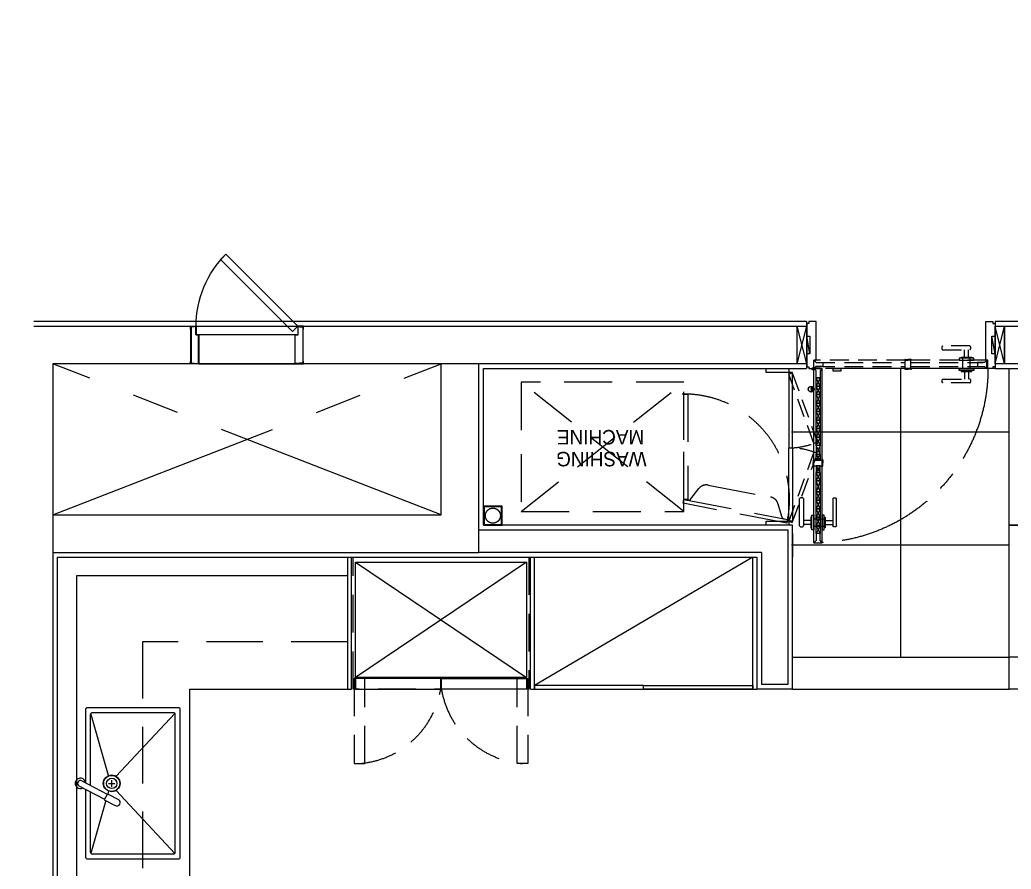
# Model space of a CAD drawing. Header units: millimetres. Extents: x 10000 to 302800, y 6800 to 229018.
# Drawn here: x 194103 to 199363, y 138457 to 142962 of the extents above; entities that cross this region are included whole.
import ezdxf

# ---------------------------------------------------------------- set-up
doc = ezdxf.new("R2010")
doc.units = ezdxf.units.MM
doc.header["$LTSCALE"] = 400
doc.header["$MEASUREMENT"] = 0
for name, pattern in [('X-ROOM TYPE-SR-1.3+1.7Bay$0$CENTER', [2, 1.25, -0.25, 0.25, -0.25]), ('X-ROOM TYPE-SR-1.3+1.7Bay$0$HIDDEN', [0.375, 0.25, -0.125]), ('X-ROOM TYPE-SR-1.3+1.7Bay$0$PHANTOM2', [1.25, 0.625, -0.125, 0.125, -0.125, 0.125, -0.125]), ('X-ROOM TYPE-SR-1.3+1.7Bay$0$X-ROOM TYPE-HOTEL-DS-1$0$DASHED', [3, 2, -1]), ('X-ROOM TYPE-SR-1.3+1.7Bay$0$X-ROOM TYPE-SR-2bay_1$0$X-ROOM TYPE-SR-1.3+1.7Bay$0$HIDDEN2', [4.7625, 3.175, -1.5875]), ('X-ROOM TYPE-SR-1.3+1.7Bay$0$X-ROOM TYPE-SR-2bay_1$0$X-ROOM TYPE-SR-3Bay$0$HIDDEN2', [4.7625, 3.175, -1.5875])]:
    doc.linetypes.add(name, pattern=pattern)
doc.layers.get('0').update_dxf_attribs({"linetype": 'CONTINUOUS'})
for name, color, linetype in [('A-DIM1', 7, 'CONTINUOUS'), ('X-EXT_8F$0$A-254', 254, 'CONTINUOUS'), ('X-INT-HOTEL-8F$0$A-DOOR', 4, 'CONTINUOUS'), ('X-ROOM TYPE-SR-1.3+1.7Bay$0$.WA_Built-in_Lower', 252, 'CONTINUOUS'), ('X-ROOM TYPE-SR-1.3+1.7Bay$0$.WA_Door', 252, 'CONTINUOUS'), ('X-ROOM TYPE-SR-1.3+1.7Bay$0$.WA_Door Swing', 252, 'CONTINUOUS'), ('X-ROOM TYPE-SR-1.3+1.7Bay$0$.WA_Door-closed', 252, 'CONTINUOUS'), ('X-ROOM TYPE-SR-1.3+1.7Bay$0$.WA_Floor-Fin', 252, 'CONTINUOUS'), ('X-ROOM TYPE-SR-1.3+1.7Bay$0$.WA_Sani-Fix', 252, 'CONTINUOUS'), ('X-ROOM TYPE-SR-1.3+1.7Bay$0$.WA_SANIDRAIN', 252, 'CONTINUOUS'), ('X-ROOM TYPE-SR-1.3+1.7Bay$0$.WA_Wall', 252, 'CONTINUOUS'), ('X-ROOM TYPE-SR-1.3+1.7Bay$0$.WA_Wall-Fin', 252, 'CONTINUOUS'), ('X-ROOM TYPE-SR-1.3+1.7Bay$0$.WA_Wall-Finish', 252, 'CONTINUOUS'), ('X-ROOM TYPE-SR-1.3+1.7Bay$0$A-OPEN2', 252, 'X-ROOM TYPE-SR-1.3+1.7Bay$0$X-ROOM TYPE-HOTEL-DS-1$0$DASHED'), ('X-ROOM TYPE-SR-1.3+1.7Bay$0$A-WALD', 7, 'CONTINUOUS'), ('X-ROOM TYPE-SR-1.3+1.7Bay$0$WA_Door_Frame', 252, 'CONTINUOUS'), ('X-ROOM TYPE-SR-1.3+1.7Bay$0$WA_DoorHatch', 252, 'CONTINUOUS'), ('X-ROOM TYPE-SR-1.3+1.7Bay$0$WDHAT', 252, 'CONTINUOUS'), ('X-ROOM TYPE-SR-1.3+1.7Bay$0$X-ROOM TYPE-SR-1.3+1.7Bay$0$.WA_Furn', 252, 'CONTINUOUS'), ('X-ROOM TYPE-SR-1.3+1.7Bay$0$X-ROOM TYPE-SR-2bay_1$0$0-RefEdit0', 252, 'CONTINUOUS'), ('X-ROOM TYPE-SR-3Bay_8F 확장형$0$A-WALD', 7, 'CONTINUOUS')]:
    doc.layers.add(name, color=color, linetype=linetype)
doc.styles.add('X-ROOM TYPE-SR-1.3+1.7Bay$0$X-ROOM TYPE-SR-2bay_1$0$X-ROOM TYPE-SR-1.3+1.7Bay$0$HY울릉도L', font='')
doc.styles.get('X-ROOM TYPE-SR-1.3+1.7Bay$0$X-ROOM TYPE-SR-2bay_1$0$X-ROOM TYPE-SR-1.3+1.7Bay$0$HY울릉도L').set_extended_font_data('HYGothic-Extra')

# ---------------------------------------------------------------- blocks, each defined once
blk = doc.blocks.new('X-EXT_8F')
at = {"layer": 'X-EXT_8F$0$A-254'}
h = blk.add_hatch(dxfattribs=at)
h.set_pattern_fill('LINE', color=252, scale=100, angle=90)
h.set_pattern_definition([(90, (0, 0), (-317.5, 2e-14), [])])
edge = h.paths.add_edge_path()
edge.add_line((214444.8, 68021.2), (188877.6, 70521.2))
edge.add_line((188877.6, 70521.2), (174255.5, 70521.2))
edge.add_arc((174255.5, 68371.2), 2150, 90, 167)
edge.add_line((172160.6, 68854.9), (172053.9, 68392.8))
edge.add_arc((174148.8, 67909.2), 2150, 167, 180)
edge.add_line((171998.8, 67909.2), (171998.8, 38021.2))
edge.add_arc((174148.8, 38021.2), 2150, 180, 270)
edge.add_line((174148.8, 35871.2), (195098.8, 35871.2))
edge.add_line((195098.8, 35871.2), (195098.8, 36521.2))
edge.add_line((195098.8, 36521.2), (174648.8, 36521.2))
edge.add_arc((174648.8, 38021.2), 1500, 180, 270, ccw=False)
edge.add_line((173148.8, 38021.2), (173148.8, 67371.2))
edge.add_arc((174648.8, 67371.2), 1500, 90, 180, ccw=False)
edge.add_line((174648.8, 68871.2), (187974.8, 68871.2))
edge.add_line((187974.8, 68871.2), (202089.9, 68021.2))
edge.add_line((202089.9, 68021.2), (214444.8, 68021.2))
blk = doc.blocks.new('X-ROOM TYPE-SR-1.3+1.7Bay$0$REF-604L')
at = {"layer": 'X-ROOM TYPE-SR-1.3+1.7Bay$0$.WA_Built-in_Lower', "ltscale": 2}
for p, q in [((-454, 27), (454, 638)), ((454, 27), (-454, 638))]:
    blk.add_line(p, q, dxfattribs=at)
at = {"layer": 'X-ROOM TYPE-SR-1.3+1.7Bay$0$.WA_Built-in_Lower', "linetype": 'X-ROOM TYPE-SR-1.3+1.7Bay$0$HIDDEN', "ltscale": 2}
for points in [[(-461, 643), (-461, 1095), (-404, 1095), (-404, 643)], [(461, 643), (461, 1095), (404, 1095), (404, 643)], [(-466, 700), (466, 700), (466, 0), (-466, 0)]]:
    blk.add_lwpolyline(points, close=True, dxfattribs=at)
at = {"layer": 'X-ROOM TYPE-SR-1.3+1.7Bay$0$.WA_Built-in_Lower'}
for points in [[(-454, 700), (-2, 700), (-2, 643), (-454, 643)], [(2, 643), (454, 643), (454, 700), (2, 700)], [(-454, 638), (454, 638), (454, 27), (-454, 27)]]:
    blk.add_lwpolyline(points, close=True, dxfattribs=at)
at = {"layer": 'X-ROOM TYPE-SR-1.3+1.7Bay$0$.WA_Built-in_Lower', "linetype": 'X-ROOM TYPE-SR-1.3+1.7Bay$0$HIDDEN', "ltscale": 2}
for centre, start, end in [((-470.1, 621.9), 9.4732, 85.4517), ((470.1, 621.9), 94.5483, 170.5268)]:
    blk.add_arc(centre, 474.6, start, end, dxfattribs=at)
blk = doc.blocks.new('X-ROOM TYPE-SR-1.3+1.7Bay$0$X-ROOM TYPE-SR-2bay_1$0$WASHING MACHINE')
at = {"layer": 'X-ROOM TYPE-SR-1.3+1.7Bay$0$X-ROOM TYPE-SR-2bay_1$0$0-RefEdit0', "color": 8, "linetype": 'X-ROOM TYPE-SR-1.3+1.7Bay$0$X-ROOM TYPE-SR-2bay_1$0$X-ROOM TYPE-SR-1.3+1.7Bay$0$HIDDEN2', "ltscale": 0.2}
for p, q in [((0, 343), (-864, -343)), ((-864, 343), (0, -343))]:
    blk.add_line(p, q, dxfattribs=at)
for points in [[(-1414, 385.5), (-1410.2, 405.2), (-860.2, 299.6), (-864, 280), (-1414, 385.5)], [(-864, -280), (-884, -280), (-884, 280), (-864, 280), (-864, -280)]]:
    blk.add_lwpolyline(points, dxfattribs=at)
blk.add_lwpolyline([(-864, 280), (-881.3, 283.3, 0.284079), (-901, 275.8), (-942.6, 221.4, -0.284079), (-991.8, 202.7), (-1323.9, 266.4, -0.284079), (-1362.6, 302), (-1381.2, 368, 0.284079), (-1396.6, 382.2), (-1414, 385.5)], format="xyb", dxfattribs=at)
blk.add_lwpolyline([(-864, 343), (-864, -343), (0, -343), (0, 343)], close=True, dxfattribs=at)
blk.add_arc((-864, 280), 560, 167.093, 279.1397, dxfattribs=at)
at = {"layer": 'X-ROOM TYPE-SR-1.3+1.7Bay$0$X-ROOM TYPE-SR-2bay_1$0$0-RefEdit0', "color": 8, "linetype": 'X-ROOM TYPE-SR-1.3+1.7Bay$0$X-ROOM TYPE-SR-2bay_1$0$X-ROOM TYPE-SR-1.3+1.7Bay$0$HIDDEN2', "ltscale": 0.2, "style": 'X-ROOM TYPE-SR-1.3+1.7Bay$0$X-ROOM TYPE-SR-2bay_1$0$X-ROOM TYPE-SR-1.3+1.7Bay$0$HY울릉도L'}
for s, p in [('WASHING', (-665.6, 26.5)), ('MACHINE', (-653.2, -89.5))]:
    blk.add_text(s, height=76.8, dxfattribs=at).set_placement(p)
blk = doc.blocks.new('X-ROOM TYPE-SR-1.3+1.7Bay$0$X-ROOM TYPE-SR-1.3+1.7Bay$0$X-ROOM TYPE-SR-1.3+1.7Bay$0$A$Ca76cda80')
at = {"layer": 'X-ROOM TYPE-SR-1.3+1.7Bay$0$.WA_Sani-Fix'}
for p, q in [((0, 795), (0, 5)), ((495, 800), (5, 800)), ((500, 795), (500, 431.9)), ((25, 765), (25, 757)), ((25, 765), (25, 35)), ((27.3, 771.4), (338.6, 437.4)), ((35, 775), (465, 775)), ((393.5, 491.4), (473.3, 770.6)), ((475, 765), (475, 445.1)), ((385, 455.2), (326.6, 485.9)), ((401.8, 487), (343.4, 517.7)), ((385, 455.2), (401.8, 487)), ((536.4, 412.8), (400.4, 484.3)), ((379.2, 441.3), (383.4, 456)), ((520.6, 387.2), (386.4, 457.8)), ((380.1, 400), (345.1, 400)), ((362.6, 417.5), (362.6, 382.5)), ((475, 411.2), (475, 35)), ((500, 398.1), (500, 5)), ((27.3, 28.6), (338.6, 362.6)), ((379.2, 358.7), (473.3, 29.4)), ((35, 25), (465, 25)), ((5, 0), (495, 0))]:
    blk.add_line(p, q, dxfattribs=at)
for radius in [44.5, 42.5, 27.5]:
    blk.add_circle((362.6, 400), radius, dxfattribs=at)
for centre, radius, start, end in [((5, 795), 5, 90, 180), ((495, 795), 5, 0, 90), ((35, 765), 10, 90, 180), ((465, 765), 10, 0, 90), ((335, 501.8), 18, 62.2454, 242.2454), ((528.5, 400), 27.5, 185.2137, 119.277), ((528.5, 400), 15, 238.3208, 58.3208), ((5, 5), 5, 180, 270), ((35, 35), 10, 180, 270), ((465, 35), 10, 270, 0), ((495, 5), 5, 270, 0)]:
    blk.add_arc(centre, radius, start, end, dxfattribs=at)
blk = doc.blocks.new('X-ROOM TYPE-SR-1.3+1.7Bay$0$A$C025413A3')
at = {"layer": 'X-ROOM TYPE-SR-1.3+1.7Bay$0$.WA_SANIDRAIN', "color": 8, "linetype": 'X-ROOM TYPE-SR-1.3+1.7Bay$0$HIDDEN', "ltscale": 100, "elevation": 0}
for points in [[(0, 0), (100, 0), (100, 100), (0, 100)], [(3.8, 3.8), (96.2, 3.8), (96.2, 96.1), (3.8, 96.1)]]:
    blk.add_lwpolyline(points, close=True, dxfattribs=at)
at = {"layer": 'X-ROOM TYPE-SR-1.3+1.7Bay$0$.WA_SANIDRAIN', "color": 8, "linetype": 'X-ROOM TYPE-SR-1.3+1.7Bay$0$HIDDEN', "ltscale": 100}
blk.add_circle((49.9, 50, 0), 39.9, dxfattribs=at)
blk = doc.blocks.new('X-ROOM TYPE-SR-1.3+1.7Bay$0$A$C4E1533E5')
at = {"layer": 'X-ROOM TYPE-SR-1.3+1.7Bay$0$WA_DoorHatch', "color": 8, "linetype": 'X-ROOM TYPE-SR-1.3+1.7Bay$0$HIDDEN'}
for p, q in [((-820, 295.7), (-820, 335.7)), ((-800, 295.7), (-800, 335.7)), ((-917, 280.4), (-515.1, 280.4)), ((-905, 268.4), (-917, 280.4)), ((-515.1, 268.4), (-898.1, 268.4)), ((-838.5, 290.7), (-781.5, 290.7)), ((-829.9, 280.4), (-829.9, 225.1)), ((-790.1, 280.4), (-790.1, 225.1)), ((-515.1, 283.4), (-500.1, 283.4)), ((-515.1, 280.4), (-500.1, 280.4)), ((-515.1, 280.4), (-515.1, 235.4)), ((-485, 283.4), (-500, 283.4)), ((-485, 280.4), (-500, 280.4)), ((-485.1, 280.4), (0, 280.4, 0)), ((-485, 280.4), (-485.1, 235.4)), ((-12, 268.4, 0), (-485.1, 268.4)), ((-917, 235.4, 0), (-507.1, 235.4)), ((-515.1, 247.4), (-898.1, 247.4)), ((-838.5, 225.1), (-781.5, 225.1)), ((-820, 220.1), (-820, 180.1)), ((-800, 220.1), (-800, 180.1)), ((-515.1, 235.4), (-485.1, 235.4)), ((-515.1, 235.4), (-500.1, 235.4)), ((-515.1, 232.4), (-500.1, 232.4)), ((-485, 235.4), (-500, 235.4)), ((-485, 232.4), (-500, 232.4)), ((-12, 247.4, 0), (-485.1, 247.4)), ((-485.1, 235.4), (0, 235.4, 0))]:
    blk.add_line(p, q, dxfattribs=at)
at = {"layer": 'X-ROOM TYPE-SR-1.3+1.7Bay$0$WA_DoorHatch', "color": 8, "linetype": 'X-ROOM TYPE-SR-1.3+1.7Bay$0$HIDDEN', "ltscale": 100}
for p, q in [((0, 280.4, 0), (-12, 268.4, 0)), ((0, 235.4, 0), (-12, 247.4, 0))]:
    blk.add_line(p, q, dxfattribs=at)
at = {"layer": 'X-ROOM TYPE-SR-1.3+1.7Bay$0$WA_DoorHatch', "color": 8, "linetype": 'X-ROOM TYPE-SR-1.3+1.7Bay$0$HIDDEN'}
for points in [[(-828.3, 355.7), (-683.1, 355.7)], [(-683.1, 335.7), (-828.3, 335.7)], [(-781.5, 290.7), (-771.8, 290.7), (-771.8, 280.4), (-848.2, 280.4), (-848.2, 290.7), (-838.5, 290.7)], [(-781.5, 290.7), (-781.5, 295.7), (-838.5, 295.7), (-838.5, 290.7)], [(-781.5, 225.1), (-771.8, 225.1), (-771.8, 235.4), (-848.2, 235.4), (-848.2, 225.1), (-838.5, 225.1)], [(-781.5, 225.1), (-781.5, 220.1), (-838.5, 220.1), (-838.5, 225.1)], [(-683.1, 180.1), (-828.3, 180.1)], [(-828.3, 160.1), (-683.1, 160.1)]]:
    blk.add_lwpolyline(points, dxfattribs=at)
at = {"layer": 'X-ROOM TYPE-SR-1.3+1.7Bay$0$WA_DoorHatch', "color": 8, "linetype": 'X-ROOM TYPE-SR-1.3+1.7Bay$0$HIDDEN', "elevation": 0}
blk.add_lwpolyline([(-869, 268.4), (-905, 268.4), (-917, 280.4), (-917, 235.4), (-905, 247.4), (-869, 247.4)], close=True, dxfattribs=at)
at = {"layer": 'X-ROOM TYPE-SR-1.3+1.7Bay$0$WA_DoorHatch', "color": 8, "linetype": 'X-ROOM TYPE-SR-1.3+1.7Bay$0$HIDDEN', "ltscale": 111, "elevation": 0}
blk.add_lwpolyline([(-102, 280.4), (-143.8, 280.4), (-143.8, 293), (-102, 293)], close=True, dxfattribs=at)
at = {"layer": 'X-ROOM TYPE-SR-1.3+1.7Bay$0$WA_DoorHatch', "color": 8, "linetype": 'X-ROOM TYPE-SR-1.3+1.7Bay$0$HIDDEN', "ltscale": 100}
blk.add_lwpolyline([(-48, 268.4), (-12, 268.4), (0, 280.4), (0, 235.4), (-12, 247.4), (-48, 247.4)], close=True, dxfattribs=at)
blk.add_circle((4, 281.4, 0), 6, dxfattribs=at)
at = {"layer": 'X-ROOM TYPE-SR-1.3+1.7Bay$0$WA_DoorHatch', "color": 8, "linetype": 'X-ROOM TYPE-SR-1.3+1.7Bay$0$HIDDEN'}
for centre, radius, start, end in [((-820.4, 345.7), 12.8, 128.4193, 231.5807), ((-691, 345.7), 12.8, 308.4193, 51.5807), ((-515.1, 280.4), 3, 90, 180), ((-485, 280.4), 3, 359.923, 89.923), ((-515.1, 235.4), 3, 180, 270), ((-485, 235.4), 3, 270.077, 0.077), ((-820.4, 170.1), 12.8, 128.4193, 231.5807), ((-691, 170.1), 12.8, 308.4193, 51.5807)]:
    blk.add_arc(centre, radius, start, end, dxfattribs=at)
blk = doc.blocks.new('X-ROOM TYPE-SR-1.3+1.7Bay$0$DoorLever')
at = {"layer": 'X-ROOM TYPE-SR-1.3+1.7Bay$0$WA_DoorHatch', "color": 8, "linetype": 'X-ROOM TYPE-SR-1.3+1.7Bay$0$HIDDEN', "ltscale": 10}
for p, q in [((-10, 15.3), (-10, 55.3)), ((10, 15.3), (10, 55.3)), ((-28.5, 10.3), (28.5, 10.3))]:
    blk.add_line(p, q, dxfattribs=at)
for points in [[(-18.3, 75.3), (126.9, 75.3)], [(126.9, 55.3), (-18.3, 55.3)], [(28.5, 10.3), (38.2, 10.3), (38.2, 0), (-38.2, 0), (-38.2, 10.3), (-28.5, 10.3)], [(28.5, 10.3), (28.5, 15.3), (-28.5, 15.3), (-28.5, 10.3)]]:
    blk.add_lwpolyline(points, dxfattribs=at)
for centre, start, end in [((-10.4, 65.3), 128.4193, 231.5807), ((119, 65.3), 308.4193, 51.5807)]:
    blk.add_arc(centre, 12.8, start, end, dxfattribs=at)
blk = doc.blocks.new('X-ROOM TYPE-SR-1.3+1.7Bay$0$A$C2C2E16A4')
at = {"layer": 'X-ROOM TYPE-SR-1.3+1.7Bay$0$.WA_Door'}
h = blk.add_hatch(dxfattribs=at)
h.set_pattern_fill('_USER', color=256, scale=2, angle=407.2862, style=0, pattern_type=0)
h.set_pattern_definition([(312.7138112, (-186875.133, 561027.7054), (-1.469502205, -1.3566736044), [])])
h.paths.add_polyline_path([(-261, 108.9, 0.414214), (-245.4, 94.5), (-246.6, 124.5, 0.414214)])
h = blk.add_hatch(dxfattribs=at)
h.set_pattern_fill('_USER', color=256, scale=2, angle=407.2862, style=0, pattern_type=0)
h.set_pattern_definition([(312.7138112, (-186875.5364, 561027.707), (-1.469502205, -1.3566736044), [])])
h.paths.add_polyline_path([(-260.6, 108.9, 0.414214), (-245, 94.5), (-246.2, 124.5, 0.414214)])
at = {"layer": 'X-ROOM TYPE-SR-1.3+1.7Bay$0$.WA_Door', "ltscale": 150}
for p, q in [((-293, 875.4, 0), (-272, 831.4, 0)), ((-293, 831.4, 0), (-272, 875.4, 0)), ((-293, 831.4, 0), (-272, 788.4, 0)), ((-293, 788.4, 0), (-272, 831.4, 0)), ((-293, 788.4, 0), (-272, 743.4, 0)), ((-293, 743.4, 0), (-272, 788.4, 0)), ((-293, 743.4, 0), (-272, 698.4, 0)), ((-293, 698.4, 0), (-272, 743.4, 0)), ((-293, 698.4, 0), (-272, 653.4, 0)), ((-293, 653.4, 0), (-272, 698.4, 0)), ((-293, 653.4, 0), (-272, 595.3, 0)), ((-293, 595.3, 0), (-272, 653.4, 0)), ((-293, 595.3, 0), (-272, 550.3, 0)), ((-293, 550.3, 0), (-272, 595.3, 0)), ((-293, 514.9, 0), (-272, 550.3, 0)), ((-293, 550.3, 0), (-272, 514.9, 0)), ((-293, 485.3, 0), (-272, 453.2)), ((-293, 453.2), (-272, 485.3, 0)), ((-293, 408.2), (-272, 453.2)), ((-293, 453.2), (-272, 408.2)), ((-293, 408.2), (-272, 363.2)), ((-293, 363.2), (-272, 408.2)), ((-293, 363.2), (-272, 318.2)), ((-293, 318.2), (-272, 363.2)), ((-293, 318.2), (-272, 273.2)), ((-293, 273.2), (-272, 318.2)), ((-293, 273.2), (-272, 228.2)), ((-293, 228.2), (-272, 273.2)), ((-293, 228.2), (-272, 183.2)), ((-293, 183.2), (-272, 228.2)), ((-293, 183.2), (-272, 138.2)), ((-293, 138.2), (-272, 183.2)), ((-293, 138.2), (-272, 93.2)), ((-293, 93.2), (-272, 138.2)), ((-293, 93.2), (-272, 48.2)), ((-293, 48.2), (-272, 93.2))]:
    blk.add_line(p, q, dxfattribs=at)
at = {"layer": 'X-ROOM TYPE-SR-1.3+1.7Bay$0$.WA_Door'}
for p, q in [((-245.4, 94.5), (-246.6, 124.5)), ((-245, 94.5, 0), (-246.2, 124.5, 0))]:
    blk.add_line(p, q, dxfattribs=at)
at = {"layer": 'X-ROOM TYPE-SR-1.3+1.7Bay$0$.WA_Door', "ltscale": 150, "elevation": 0}
for points in [[(-272, 831.4), (-293, 831.4), (-293, 875.4), (-272, 875.4)], [(-272, 788.4), (-293, 788.4), (-293, 831.4), (-272, 831.4)], [(-272, 743.4), (-293, 743.4), (-293, 788.4), (-272, 788.4)], [(-272, 698.4), (-293, 698.4), (-293, 743.4), (-272, 743.4)], [(-272, 653.4), (-293, 653.4), (-293, 698.4), (-272, 698.4)], [(-272, 595.3), (-293, 595.3), (-293, 653.4), (-272, 653.4)], [(-272, 550.3), (-293, 550.3), (-293, 595.3), (-272, 595.3)], [(-272, 550.3), (-293, 550.3), (-293, 514.9), (-272, 514.9)]]:
    blk.add_lwpolyline(points, close=True, dxfattribs=at)
at = {"layer": 'X-ROOM TYPE-SR-1.3+1.7Bay$0$.WA_Door', "ltscale": 150}
for points in [[(-272, 453.2), (-293, 453.2), (-293, 485.3), (-272, 485.3)], [(-272, 453.2), (-293, 453.2), (-293, 408.2), (-272, 408.2)], [(-272, 363.2), (-293, 363.2), (-293, 408.2), (-272, 408.2)], [(-272, 318.2), (-293, 318.2), (-293, 363.2), (-272, 363.2)], [(-272, 273.2), (-293, 273.2), (-293, 318.2), (-272, 318.2)], [(-272, 228.2), (-293, 228.2), (-293, 273.2), (-272, 273.2)], [(-272, 183.2), (-293, 183.2), (-293, 228.2), (-272, 228.2)], [(-272, 138.2), (-293, 138.2), (-293, 183.2), (-272, 183.2)], [(-272, 93.2), (-293, 93.2), (-293, 138.2), (-272, 138.2)], [(-272, 48.2), (-293, 48.2), (-293, 93.2), (-272, 93.2)], [(-272, 48.2), (-272, 12.2), (-260, 0.2), (-305, 0.2), (-293, 12.2), (-293, 48.2)]]:
    blk.add_lwpolyline(points, close=True, dxfattribs=at)
at = {"layer": 'X-ROOM TYPE-SR-1.3+1.7Bay$0$.WA_Door'}
for centre in [(-246, 109.5), (-245.6, 109.5, 0)]:
    blk.add_circle(centre, 15, dxfattribs=at)
at = {"layer": 'X-ROOM TYPE-SR-1.3+1.7Bay$0$.WA_Door-closed'}
for p, q in [((-305, 923.4, 0), (-305, 507, 0)), ((-260, 923.4, 0), (-260, 514.9, 0)), ((-305, 485.3, 0), (-305, 0.2)), ((-260, 485.3, 0), (-260, 0.2))]:
    blk.add_line(p, q, dxfattribs=at)
at = {"layer": 'X-ROOM TYPE-SR-1.3+1.7Bay$0$.WA_Door-closed', "elevation": 0}
blk.add_lwpolyline([(-272, 875.4), (-272, 911.4), (-260, 923.4), (-305, 923.4), (-293, 911.4), (-293, 875.4)], close=True, dxfattribs=at)
at = {"layer": 'X-ROOM TYPE-SR-1.3+1.7Bay$0$WA_DoorHatch', "linetype": 'X-ROOM TYPE-SR-1.3+1.7Bay$0$HIDDEN', "ltscale": 10}
for p, q in [((-260, 836.3, 0), (-315.2, 836.3, 0)), ((-260, 796.5, 0), (-315.2, 796.5, 0))]:
    blk.add_line(p, q, dxfattribs=at)
at = {"layer": 'X-ROOM TYPE-SR-1.3+1.7Bay$0$WA_DoorHatch', "linetype": 'X-ROOM TYPE-SR-1.3+1.7Bay$0$HIDDEN', "ltscale": 22}
for p, q in [((-308, 515.3, 0), (-308, 500.3, 0)), ((-308, 514.9, 0), (-308, 499.9, 0)), ((-308, 485.3, 0), (-308, 500.3, 0)), ((-308, 484.9, 0), (-308, 499.9, 0)), ((-305, 515.3, 0), (-305, 485.3, 0)), ((-305, 515.3, 0), (-305, 500.3, 0)), ((-260, 514.9, 0), (-305, 514.9, 0)), ((-305, 514.9, 0), (-305, 484.9, 0)), ((-305, 514.9, 0), (-305, 499.9, 0)), ((-305, 485.3, 0), (-305, 500.3, 0)), ((-305, 484.9, 0), (-305, 499.9, 0)), ((-260, 485.3, 0), (-305, 485.3, 0)), ((-260, 515.3, 0), (-260, 500.3, 0)), ((-260, 514.9, 0), (-260, 499.9, 0)), ((-260, 485.3, 0), (-260, 500.3, 0)), ((-260, 484.9, 0), (-260, 499.9, 0)), ((-257, 515.3, 0), (-257, 500.3, 0)), ((-257, 514.9, 0), (-257, 499.9, 0)), ((-257, 485.3, 0), (-257, 500.3, 0)), ((-257, 484.9, 0), (-257, 499.9, 0))]:
    blk.add_line(p, q, dxfattribs=at)
for centre, start, end in [((-305, 515.3, 0), 90, 180), ((-305, 514.9, 0), 90, 180), ((-305, 485.3, 0), 180.077, 270.077), ((-305, 484.9, 0), 180.077, 270.077), ((-260, 515.3, 0), 0, 90), ((-260, 514.9, 0), 0, 90), ((-260, 485.3, 0), 269.923, 359.923), ((-260, 484.9, 0), 269.923, 359.923)]:
    blk.add_arc(centre, 3, start, end, dxfattribs=at)
at = {"layer": 'X-ROOM TYPE-SR-1.3+1.7Bay$0$WDHAT', "extrusion": (0, 0, -1), "zscale": -1, "rotation": 270}
blk.add_blockref('X-ROOM TYPE-SR-1.3+1.7Bay$0$DoorLever', (305, 816.4, 0), dxfattribs=at)
at = {"layer": 'X-ROOM TYPE-SR-1.3+1.7Bay$0$WDHAT', "extrusion": (0, 0, -1), "xscale": -1, "zscale": -1, "rotation": 90}
blk.add_blockref('X-ROOM TYPE-SR-1.3+1.7Bay$0$DoorLever', (260, 816.4, 0), dxfattribs=at)
blk = doc.blocks.new('X-ROOM TYPE-SR-1.3+1.7Bay$0$D')
at = {"ltscale": 0.1}
for p, q in [((-17263.2, -559905.5, 0.3), (-17213.2, -560105.5, 0.3)), ((-17213.2, -559905.5, 0.3), (-17263.2, -560105.7, 0.3)), ((-16213.2, -559905.5, 0.3), (-16163.2, -560105.5, 0.3)), ((-16163.2, -559905.5, 0.3), (-16213.2, -560105.7, 0.3)), ((-17196.1, -559958.6, 0.3), (-17213.2, -560052.8, 0.3)), ((-16213.2, -559958.6, 0.3), (-16230.4, -560052.8, 0.3))]:
    blk.add_line(p, q, dxfattribs=at)
at = {"ltscale": 0.1, "elevation": 0.3}
for points in [[(-17213.2, -559905.5), (-17263.2, -559905.5), (-17263.2, -560105.7), (-17213.2, -560105.6)], [(-16163.2, -559905.5), (-16213.2, -559905.5), (-16213.2, -560105.7), (-16163.2, -560105.6)], [(-17196.1, -559958.6), (-17213.2, -559958.6), (-17213.2, -560052.8), (-17196.1, -560052.8)], [(-16213.2, -559958.6), (-16230.4, -559958.6), (-16230.4, -560052.8), (-16213.2, -560052.8)]]:
    blk.add_lwpolyline(points, close=True, dxfattribs=at)
at = {"layer": 'X-ROOM TYPE-SR-1.3+1.7Bay$0$.WA_Door', "linetype": 'X-ROOM TYPE-SR-1.3+1.7Bay$0$CENTER'}
blk.add_arc((-17175.8, -559880.7, 0.3), 924.5, 0.0141, 87.1782, dxfattribs=at)
at = {"layer": 'X-ROOM TYPE-SR-1.3+1.7Bay$0$.WA_Door-closed'}
blk.add_line((-17175.2, -559880.5, 0.3), (-17130.2, -559880.5, 0.3), dxfattribs=at)
at = {"layer": 'X-ROOM TYPE-SR-1.3+1.7Bay$0$.WA_Wall'}
blk.add_line((-17213.2, -560120.6, 0.3), (-17213.2, -559920.6, 0.3), dxfattribs=at)
at = {"layer": 'X-ROOM TYPE-SR-1.3+1.7Bay$0$.WA_Wall-Fin'}
for p, q in [((-17213.2, -559880.7, 0.3), (-17213.2, -560130.5, 0.3)), ((-16213.2, -560130.5, 0.3), (-16213.2, -559880.6, 0.3))]:
    blk.add_line(p, q, dxfattribs=at)
at = {"layer": 'X-ROOM TYPE-SR-1.3+1.7Bay$0$WA_Door_Frame', "elevation": 0.3}
for points in [[(-17213.2, -559890.5), (-17201.2, -559890.5), (-17201.2, -559880.5), (-17175.2, -559880.5), (-17175.2, -559925.5), (-17163.2, -559925.5), (-17163.2, -560115.9), (-17163.2, -560115.9), (-17163.2, -560130.7), (-17201.2, -560130.7), (-17201.2, -560120.7), (-17213.2, -560120.7), (-17213.2, -559890.5)], [(-17213.2, -559890.5), (-17201.2, -559890.5), (-17201.2, -559880.5), (-17175.2, -559880.5), (-17175.2, -559925.5), (-17163.2, -559925.5), (-17163.2, -560115.9), (-17163.2, -560115.9), (-17163.2, -560130.7), (-17201.2, -560130.7), (-17201.2, -560120.7), (-17213.2, -560120.7), (-17213.2, -559890.5)], [(-16213.2, -559890.5), (-16225.2, -559890.5), (-16225.2, -559880.5), (-16251.2, -559880.5), (-16251.2, -559925.5), (-16263.2, -559925.5), (-16263.2, -560115.9), (-16263.2, -560115.9), (-16263.2, -560130.7), (-16225.2, -560130.7), (-16225.2, -560120.7), (-16213.2, -560120.7), (-16213.2, -559890.5)]]:
    blk.add_lwpolyline(points, dxfattribs=at)
at = {"layer": 'X-ROOM TYPE-SR-1.3+1.7Bay$0$.WA_Door', "xscale": -1}
for name, p in [('X-ROOM TYPE-SR-1.3+1.7Bay$0$A$C2C2E16A4', (-17435.2, -559880.7, 0.3)), ('X-ROOM TYPE-SR-1.3+1.7Bay$0$A$C4E1533E5', (-17175.2, -560160.9, 0.3))]:
    blk.add_blockref(name, p, dxfattribs=at)
blk = doc.blocks.new('X-ROOM TYPE-SR-1.3+1.7Bay')
at = {"layer": 'X-ROOM TYPE-SR-1.3+1.7Bay$0$.WA_Built-in_Lower'}
for p, q in [((219773.8, 60596.2), (219773.8, 62806.2)), ((217963.9, 60596.2), (216763.9, 60596.2)), ((216783.9, 60596.2), (216783.9, 59896.2)), ((217943.9, 60596.2), (217943.9, 59896.2)), ((217963.9, 60596.2), (217963.9, 59896.2)), ((219773.8, 60596.2), (218913.9, 60596.2)), ((218913.9, 60596.2), (218913.9, 59896.2)), ((218933.9, 60596.2), (218933.9, 59896.2))]:
    blk.add_line(p, q, dxfattribs=at)
blk.add_lwpolyline([(218933.9, 59996.2), (220373.8, 59996.2), (220373.8, 62806.2)], dxfattribs=at)
at = {"layer": 'X-ROOM TYPE-SR-1.3+1.7Bay$0$.WA_Built-in_Lower', "linetype": 'X-ROOM TYPE-SR-1.3+1.7Bay$0$HIDDEN', "ltscale": 3}
blk.add_lwpolyline([(218933.9, 60346.2), (220023.8, 60346.2), (220023.8, 62806.2)], dxfattribs=at)
at = {"layer": 'X-ROOM TYPE-SR-1.3+1.7Bay$0$.WA_Built-in_Lower'}
for points in [[(216783.9, 60596.2), (217363.9, 60596.2), (217363.9, 60576.2), (216783.9, 60576.2)], [(217943.9, 60596.2), (217363.9, 60596.2), (217363.9, 60576.2), (217943.9, 60576.2)], [(215423.9, 60426.3), (215423.9, 59726.2), (215023.9, 59726.2), (215023.9, 60426.3)], [(215423.9, 59726.2), (215423.9, 58896.3), (215023.9, 58896.3), (215023.9, 59726.2)]]:
    blk.add_lwpolyline(points, close=True, dxfattribs=at)
at = {"layer": 'X-ROOM TYPE-SR-1.3+1.7Bay$0$.WA_Door Swing', "linetype": 'X-ROOM TYPE-SR-1.3+1.7Bay$0$HIDDEN'}
for points in [[(216575.1, 59713.1), (216441.7, 59346.6), (216460.5, 59339.8), (216593.9, 59706.2)], [(216575.1, 58919.3), (216441.7, 59285.8), (216460.5, 59292.7), (216593.9, 58926.2)]]:
    blk.add_lwpolyline(points, close=True, dxfattribs=at)
at = {"layer": 'X-ROOM TYPE-SR-1.3+1.7Bay$0$.WA_Door Swing'}
for points in [[(216593.9, 59706.2), (216593.9, 59316.2), (216573.9, 59316.2), (216573.9, 59706.2)], [(216713.9, 59706.2), (216593.9, 59706.2), (216593.9, 59726.2), (216713.9, 59726.2)], [(216593.9, 58916.2), (216593.9, 59316.2), (216573.9, 59316.2), (216573.9, 58916.2)], [(216713.9, 58896.2), (216593.9, 58896.2), (216593.9, 58916.2), (216713.9, 58916.2)]]:
    blk.add_lwpolyline(points, close=True, dxfattribs=at)
at = {"layer": 'X-ROOM TYPE-SR-1.3+1.7Bay$0$.WA_Door Swing', "linetype": 'X-ROOM TYPE-SR-1.3+1.7Bay$0$HIDDEN'}
for centre, start, end in [((216594.7, 59706.5), 246.9615, 266.9432), ((216594.7, 58925.9), 93.0568, 113.0385)]:
    blk.add_arc(centre, 390.8, start, end, dxfattribs=at)
at = {"layer": 'X-ROOM TYPE-SR-1.3+1.7Bay$0$.WA_Floor-Fin'}
for p, q in [((216573.9, 60596.3), (215423.9, 60596.3)), ((216573.9, 60426.3), (215423.9, 60426.3)), ((215998.9, 60426.3), (215998.9, 58891.5)), ((216578.9, 59831.3), (215423.9, 59831.3)), ((216578.9, 59231.3), (215423.9, 59231.3)), ((215499, 58896.5), (216398.9, 58896.5))]:
    blk.add_line(p, q, dxfattribs=at)
at = {"layer": 'X-ROOM TYPE-SR-1.3+1.7Bay$0$.WA_Wall-Finish'}
for p, q in [((215023.8, 60596.3), (215423.9, 60596.3)), ((215423.9, 60596.3), (215423.9, 60426.3)), ((216573.9, 60596.2), (216763.9, 60596.2)), ((216573.9, 60596.2), (216573.9, 59726.2)), ((215023.8, 60426.3), (215423.9, 60426.3)), ((216573.9, 59771.2), (216573.9, 59896.2)), ((216573.9, 59726.2), (218213.9, 59726.2)), ((218213.9, 59726.2), (218213.9, 58896.2)), ((215499, 58896.5), (214623.9, 58896.2)), ((218213.9, 58896.2), (216499, 58896.2)), ((209291, 58646.5, 0.3), (215499, 58646.4, 0.3)), ((216499, 58646.4, 0.3), (220598.8, 58646.4, 0.3))]:
    blk.add_line(p, q, dxfattribs=at)
blk.add_lwpolyline([(220473.8, 62806.2), (220473.8, 59896.2), (216763.9, 59896.2), (216763.9, 60596.2)], dxfattribs=at)
at = {"layer": 'X-ROOM TYPE-SR-1.3+1.7Bay$0$A-OPEN2', "linetype": 'X-ROOM TYPE-SR-1.3+1.7Bay$0$PHANTOM2', "ltscale": 5}
for p, q in [((218438.9, 59671.2), (220498.8, 58871.2)), ((220498.8, 59671.2), (218438.9, 58871.2))]:
    blk.add_line(p, q, dxfattribs=at)
at = {"layer": 'X-ROOM TYPE-SR-1.3+1.7Bay$0$A-WALD'}
for p, q in [((220498.8, 58871.2), (220498.8, 67821.2)), ((216598.9, 59751.2), (216598.9, 60571.2)), ((216598.9, 60571.2), (216738.9, 60571.2)), ((216738.9, 59871.2), (216738.9, 60571.2)), ((216738.9, 59871.2), (218238.9, 59871.2)), ((218238.9, 59751.2), (216598.9, 59751.2)), ((215449, 58871.2), (215449, 58671.2)), ((216499, 58871.2), (220498.8, 58871.2)), ((216548.9, 58871.2), (216548.9, 58671.2)), ((220598.8, 58671.2), (216499, 58671.2))]:
    blk.add_line(p, q, dxfattribs=at)
for points in [[(220498.8, 59871.2), (218238.9, 59871.2), (218238.9, 58871.2)], [(220498.8, 59671.2), (218438.9, 59671.2), (218438.9, 58871.2)], [(209291, 58871.2), (215449, 58871.2)], [(215449, 58671.2), (209291, 58671.2)]]:
    blk.add_lwpolyline(points, dxfattribs=at)
at = {"layer": 'X-ROOM TYPE-SR-1.3+1.7Bay$0$X-ROOM TYPE-SR-1.3+1.7Bay$0$.WA_Furn', "ltscale": 0.5}
blk.add_line((216783.9, 59896.2), (217943.9, 60576.2), dxfattribs=at)
at = {"linetype": 'X-ROOM TYPE-SR-1.3+1.7Bay$0$X-ROOM TYPE-SR-2bay_1$0$X-ROOM TYPE-SR-3Bay$0$HIDDEN2', "ltscale": 0.2}
blk.add_blockref('X-ROOM TYPE-SR-1.3+1.7Bay$0$X-ROOM TYPE-SR-2bay_1$0$WASHING MACHINE', (218013.9, 59311.2), dxfattribs=at)
at = {"layer": 'X-ROOM TYPE-SR-1.3+1.7Bay$0$.WA_Built-in_Lower'}
blk.add_blockref('X-ROOM TYPE-SR-1.3+1.7Bay$0$REF-604L', (218438.9, 59896.2), dxfattribs=at)
at = {"layer": 'X-ROOM TYPE-SR-1.3+1.7Bay$0$.WA_Sani-Fix', "ltscale": 5}
blk.add_blockref('X-ROOM TYPE-SR-1.3+1.7Bay$0$A$C025413A3', (218113.9, 59626.2), dxfattribs=at)
at = {"layer": 'X-ROOM TYPE-SR-1.3+1.7Bay$0$A-WALD', "xscale": -1}
blk.add_blockref('X-ROOM TYPE-SR-1.3+1.7Bay$0$D', (199285.7, 618776.9), dxfattribs=at)
at = {"layer": 'X-ROOM TYPE-SR-1.3+1.7Bay$0$X-ROOM TYPE-SR-1.3+1.7Bay$0$.WA_Furn'}
blk.add_blockref('X-ROOM TYPE-SR-1.3+1.7Bay$0$X-ROOM TYPE-SR-1.3+1.7Bay$0$X-ROOM TYPE-SR-1.3+1.7Bay$0$A$Ca76cda80', (219823.8, 60696.2), dxfattribs=at)
blk = doc.blocks.new('X-ROOM TYPE-SR-3Bay_8F 확장형')
at = {"layer": 'X-ROOM TYPE-SR-3Bay_8F 확장형$0$A-WALD'}
blk.add_lwpolyline([(189498.8, 45671.2), (189498.8, 36721.2)], dxfattribs=at)
blk = doc.blocks.new('*U122')
at = {"layer": 'X-INT-HOTEL-8F$0$A-DOOR', "color": 8}
for p, q in [((570, 0), (30, 0)), ((45, -45), (555, -45)), ((555, -199.9), (45, -199.9))]:
    blk.add_line(p, q, dxfattribs=at)
at = {"layer": 'X-INT-HOTEL-8F$0$A-DOOR'}
for points in [[(411.8, 381.8), (30, 0), (58.3, -28.3), (440.1, 353.6)], [(1.6, -15), (1.6, -15), (1.6, -15), (0, -15), (0, 0), (30, 0), (30, -45), (45, -45), (45, -199.9), (0, -199.9), (0, -184.9), (1.6, -184.9), (1.6, -184.9), (1.6, -184.9), (1.6, -198.3), (43.4, -198.3), (43.4, -46.6), (28.4, -46.6), (28.4, -1.6), (1.6, -1.6)], [(598.4, -15), (598.4, -15), (598.4, -15), (600, -15), (600, 0), (570, 0), (570, -45), (555, -45), (555, -199.9), (600, -199.9), (600, -184.9), (598.4, -184.9), (598.4, -184.9), (598.4, -184.9), (598.4, -198.3), (556.6, -198.3), (556.6, -46.6), (571.6, -46.6), (571.6, -1.6), (598.4, -1.6)]]:
    blk.add_lwpolyline(points, close=True, dxfattribs=at)
at = {"layer": 'X-INT-HOTEL-8F$0$A-DOOR', "color": 8}
for points in [[(20, -198.3), (1.6, -198.3), (1.6, -1.6), (20, -1.6), (20, -3.2), (3.2, -3.2), (3.2, -196.7), (20, -196.7)], [(580, -198.3), (598.4, -198.3), (598.4, -1.6), (580, -1.6), (580, -3.2), (596.8, -3.2), (596.8, -196.7), (580, -196.7)]]:
    blk.add_lwpolyline(points, close=True, dxfattribs=at)
blk.add_arc((30, 0), 540, 0, 45, dxfattribs=at)
blk = doc.blocks.new('X-INT-HOTEL-8F$0$객실 샤프트 점검도어(HOTEL)')
at = {"layer": 'X-INT-HOTEL-8F$0$A-DOOR', "xscale": -1, "rotation": 359.9999999999994}
blk.add_blockref('*U122', (188513.8, 56571.1), dxfattribs=at)
blk = doc.blocks.new('X-INT-HOTEL-8F')
blk.add_blockref('X-ROOM TYPE-SR-3Bay_8F 확장형', (0, 0))
at = {"rotation": 180}
blk.add_blockref('X-ROOM TYPE-SR-1.3+1.7Bay', (409997.6, 104542.4), dxfattribs=at)
at = {"layer": 'X-INT-HOTEL-8F$0$A-DOOR'}
blk.add_blockref('X-INT-HOTEL-8F$0$객실 샤프트 점검도어(HOTEL)', (2315, -10699.9), dxfattribs=at)
blk = doc.blocks.new('X-BASE-8F')
blk.add_blockref('X-EXT_8F', (0, 0))
blk.add_blockref('X-INT-HOTEL-8F', (0, 0))

msp = doc.modelspace()

# ---------------------------------------------------------------- block references
at = {"layer": 'A-DIM1'}
msp.add_blockref('X-BASE-8F', (4779.3, 95465.6), dxfattribs=at)

doc.saveas('drawing.dxf')
